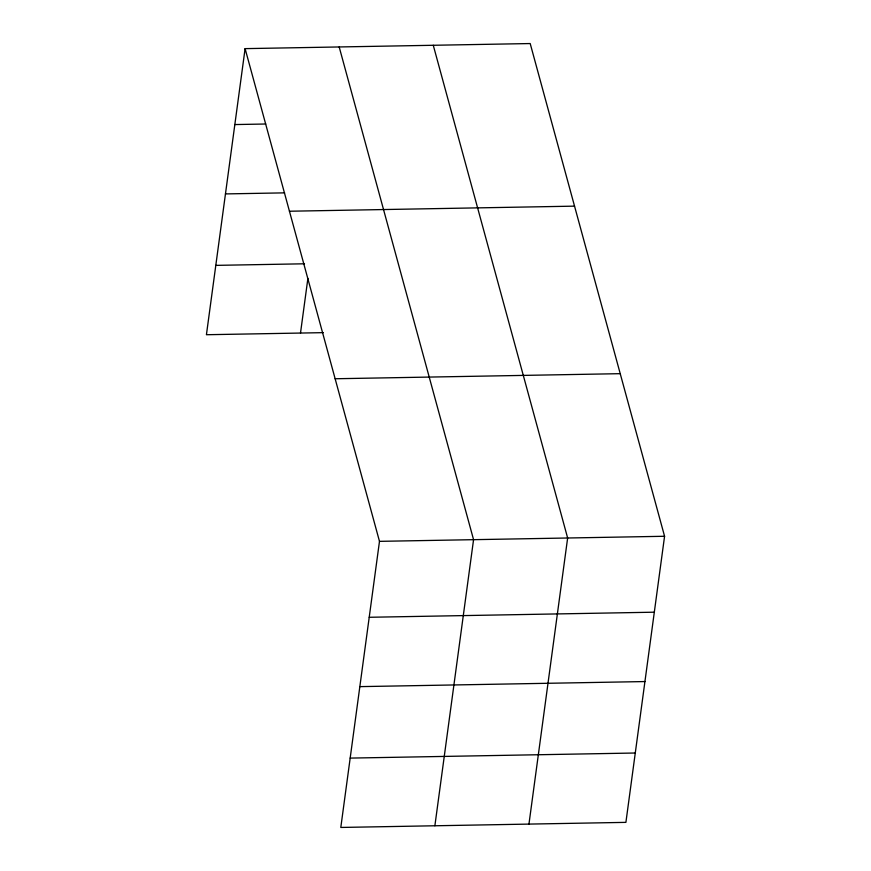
<?xml version="1.0" encoding="UTF-8"?>
<svg xmlns="http://www.w3.org/2000/svg" width="871" height="871" viewBox="0 0 871 871"><rect width="100%" height="100%" fill="white"/><g stroke="black" fill="none" stroke-linecap="round" stroke-linejoin="round"><path stroke-width="1.31" d="M245.099 48.634L379.484 541.348L340.801 827.45L625.901 822.366L664.573 536.275L530.199 43.55L245.099 48.634L206.427 334.725L323.348 332.646M300.506 333.049L307.899 278.372M434.879 825.773L473.563 539.672L339.189 46.958M528.958 824.097L567.642 537.995L433.268 45.281M234.832 124.564L265.753 124.009M225.458 193.917L284.599 192.861M289.444 211.228L574.544 206.144M215.801 265.372L304.502 263.793M335.139 378.754L620.239 373.67M379.484 541.348L664.573 536.275M369.217 617.278L654.317 612.193M359.832 686.631L644.932 681.558M350.175 758.097L635.275 753.012"/></g></svg>
